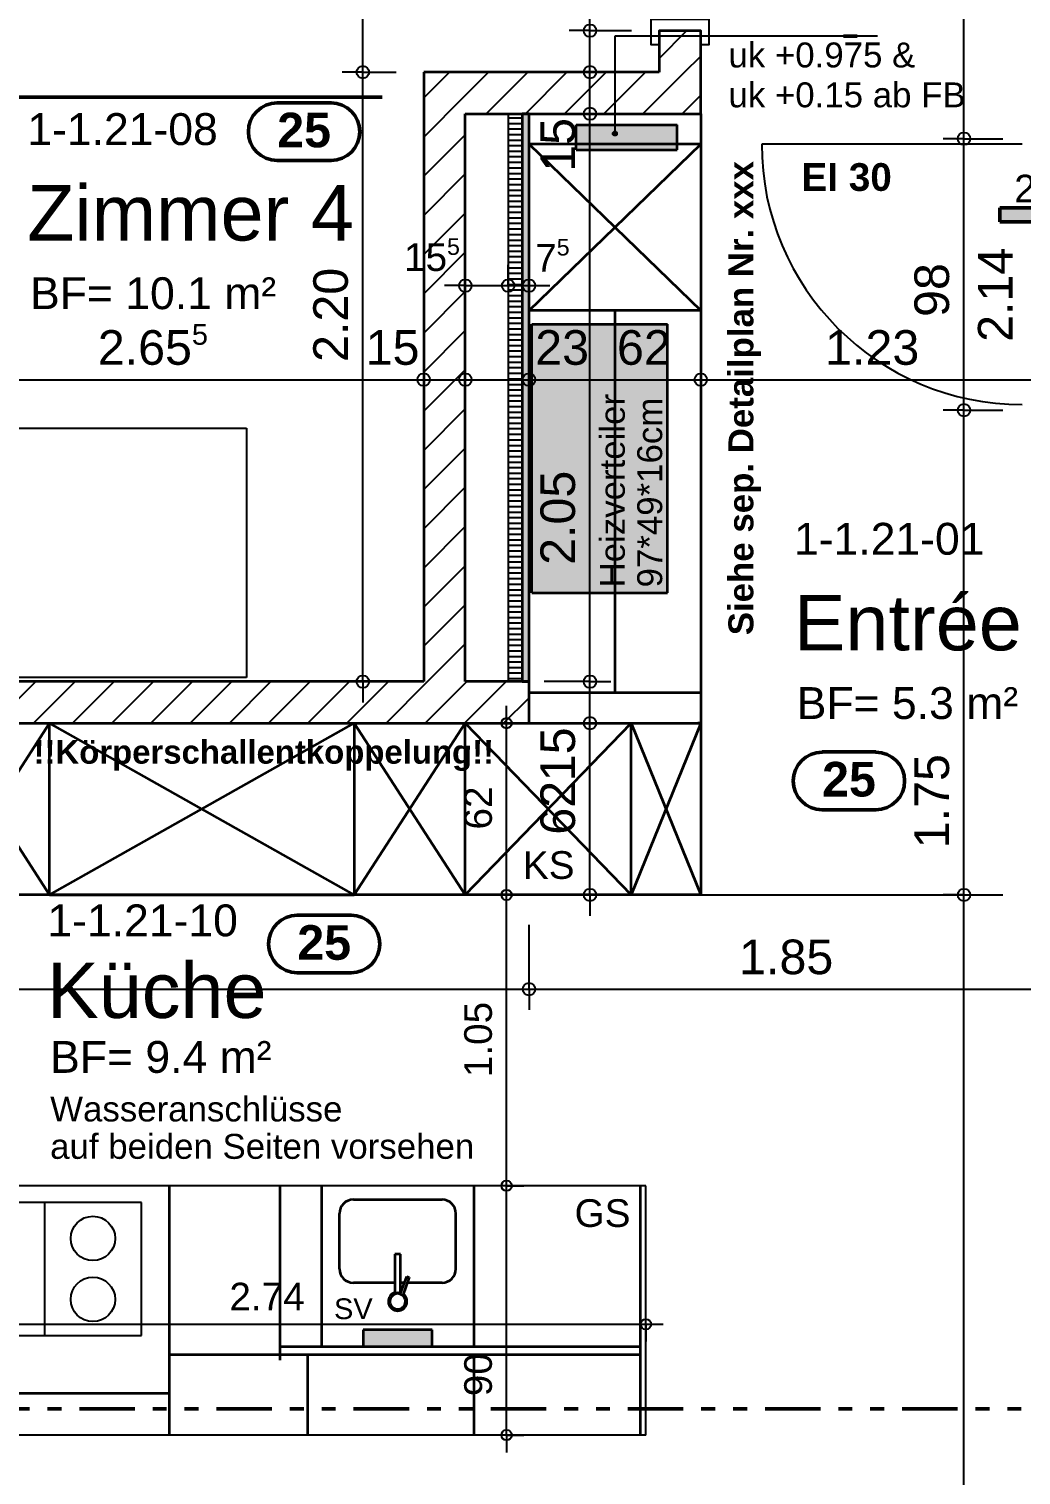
# Model space of a CAD drawing. Header units: centimetres. Extents: x 0.3 to 84.3, y 0.3 to 59.7.
# Drawn here: x 34.47 to 41.63, y 24.11 to 34.55 of the extents above; entities that cross this region are included whole.
import ezdxf

# ---------------------------------------------------------------- set-up
doc = ezdxf.new("R2010")
doc.units = ezdxf.units.CM
for name, pattern in [('AUSGEZOGEN', [0]), ('LINIE_23', [0.79, 0.4, -0.13, 0, -0.13, 0, -0.13]), ('PHANTOM', [63.5, 31.75, -6.35, 6.35, -6.35, 6.35, -6.35]), ('RAND', [44.45, 12.7, -6.35, 12.7, -6.35, 0, -6.35]), ('STRICHPUNKT', [25.4, 12.7, -6.35, 0, -6.35]), ('VERDECKT', [9.525, 6.35, -3.175])]:
    doc.linetypes.add(name, pattern=pattern)
for name, color, linetype, lineweight in [('Bauachsen grob', 7, 'RAND', 25), ('Einbaumoebel', 7, 'AUSGEZOGEN', 25), ('Kueche', 7, 'AUSGEZOGEN', 25), ('Leichtbauwaende', 7, 'AUSGEZOGEN', 35), ('Raumbezeichnung', 7, 'AUSGEZOGEN', 35), ('Schnittbegrenzung', 7, 'AUSGEZOGEN', 25), ('Text Werkplan Ausfuehrung', 7, 'AUSGEZOGEN', 50), ('Tuerschwelle', 7, 'AUSGEZOGEN', 50), ('Tuerzarge', 7, 'AUSGEZOGEN', 25), ('Wand Mauerwerk tragend', 7, 'AUSGEZOGEN', 35), ('Werkplan- Ausfuehrungsmasse', 7, 'AUSGEZOGEN', 25)]:
    doc.layers.add(name, color=color, linetype=linetype, lineweight=lineweight)
for name, color, linetype, lineweight, true_color in [('Brand Text', 7, 'AUSGEZOGEN', 35, 0x656565), ('Elektro Text', 7, 'AUSGEZOGEN', 35, 0x656565), ('Fachplaner Elektro', 7, 'AUSGEZOGEN', 35, 0x656565), ('Fachplaner HLK', 7, 'AUSGEZOGEN', 35, 0x656565), ('Fachplaner Sanitaer', 7, 'AUSGEZOGEN', 35, 0x656565), ('HLK Text', 7, 'AUSGEZOGEN', 35, 0x656565), ('Moebel', 7, 'AUSGEZOGEN', 25, 0xababab), ('Sanitaer Text', 7, 'AUSGEZOGEN', 35, 0x656565), ('Sanitaer Vermassung', 7, 'AUSGEZOGEN', 35, 0x656565)]:
    doc.layers.add(name, color=color, linetype=linetype, lineweight=lineweight, true_color=true_color)
doc.styles.add('ARIAL', font='ARIAL.TTF')

msp = doc.modelspace()

# ---------------------------------------------------------------- hatches: boundary and pattern name
at = {"layer": 'Elektro Text', "linetype": 'AUSGEZOGEN', "lineweight": 25}
for points in [[(38.713, 33.798), (38.687, 33.798), (38.685, 33.791)], [(38.713, 33.798), (38.685, 33.791), (38.715, 33.791)], [(38.715, 33.791), (38.685, 33.791), (38.687, 33.783)], [(38.707, 33.804), (38.692, 33.804), (38.687, 33.798)], [(38.707, 33.804), (38.687, 33.798), (38.713, 33.798)], [(38.715, 33.791), (38.687, 33.783), (38.713, 33.783)], [(38.713, 33.783), (38.687, 33.783), (38.692, 33.778)], [(38.692, 33.804), (38.707, 33.804), (38.7, 33.806)], [(38.713, 33.783), (38.692, 33.778), (38.707, 33.778)], [(38.707, 33.778), (38.692, 33.778), (38.7, 33.776)]]:
    msp.add_hatch(color=40, dxfattribs=at).paths.add_polyline_path(points)
at = {"layer": 'Fachplaner Elektro', "linetype": 'AUSGEZOGEN', "lineweight": 35, "true_color": 0xfff5eb}
msp.add_hatch(color=7, dxfattribs=at).paths.add_polyline_path([(38.42, 33.854), (38.42, 33.674), (39.15, 33.674), (39.15, 33.854)])
at = {"layer": 'Fachplaner HLK', "linetype": 'AUSGEZOGEN', "lineweight": 35, "true_color": 0xffebeb}
msp.add_hatch(color=7, dxfattribs=at).paths.add_polyline_path([(38.1, 30.474), (39.08, 30.474), (39.08, 32.414), (38.1, 32.414)])
at = {"layer": 'Fachplaner Sanitaer', "linetype": 'AUSGEZOGEN', "lineweight": 35, "true_color": 0xedf5de}
msp.add_hatch(color=7, dxfattribs=at).paths.add_polyline_path([(36.882, 25.154), (36.882, 25.034), (37.382, 25.034), (37.382, 25.154)])
at = {"layer": 'Leichtbauwaende', "linetype": 'AUSGEZOGEN', "lineweight": 25, "true_color": 0xc7c7c7}
msp.add_hatch(color=9, dxfattribs=at).paths.add_polyline_path([(38.08, 29.834), (38.08, 33.934), (38.03, 33.934), (38.03, 29.834)])
at = {"layer": 'Tuerschwelle', "linetype": 'AUSGEZOGEN', "lineweight": 50, "true_color": 0x575757}
msp.add_hatch(color=251, dxfattribs=at).paths.add_polyline_path([(42.28, 33.294), (41.78, 33.294), (41.78, 33.254), (41.48, 33.254), (41.48, 33.154), (42.28, 33.154)])

# ---------------------------------------------------------------- linework, layer by layer
at = {"layer": 'Bauachsen grob', "color": 32, "linetype": 'LINIE_23', "lineweight": 50, "true_color": 0xc36e14}
msp.add_line((21.964, 24.584), (72.416, 24.584), dxfattribs=at)
at = {"layer": 'Einbaumoebel', "color": 7, "linetype": 'AUSGEZOGEN', "lineweight": 35}
for p, q in [((39.32, 33.934), (39.32, 33.934)), ((39.32, 33.934), (39.32, 29.534)), ((39.32, 33.714), (38.08, 33.714)), ((38.08, 32.514), (39.32, 33.714)), ((38.08, 33.714), (39.32, 32.514)), ((39.32, 32.514), (38.08, 32.514)), ((39.32, 29.754), (38.08, 29.754))]:
    msp.add_line(p, q, dxfattribs=at)
at = {"layer": 'Einbaumoebel', "color": 7, "linetype": 'PHANTOM', "lineweight": 35}
msp.add_line((38.7, 32.514), (38.7, 29.754), dxfattribs=at)
at = {"layer": 'Elektro Text', "color": 40, "linetype": 'AUSGEZOGEN', "lineweight": 25}
for p, q in [((40.597, 34.494), (38.7, 34.494)), ((38.7, 34.494), (38.7, 33.791)), ((38.685, 33.791), (38.685, 33.791)), ((38.7, 33.806), (38.7, 33.806)), ((38.7, 33.776), (38.7, 33.776)), ((38.715, 33.791), (38.715, 33.791))]:
    msp.add_line(p, q, dxfattribs=at)
msp.add_circle((38.7, 33.791), 0.015, dxfattribs=at)
at = {"layer": 'Fachplaner Elektro', "color": 40, "linetype": 'VERDECKT', "lineweight": 35}
for p, q in [((38.42, 33.674), (38.42, 33.854)), ((38.42, 33.854), (39.15, 33.854)), ((39.15, 33.674), (39.15, 33.854)), ((38.42, 33.674), (39.15, 33.674))]:
    msp.add_line(p, q, dxfattribs=at)
at = {"layer": 'Fachplaner HLK', "color": 240, "linetype": 'VERDECKT', "lineweight": 35}
for p, q in [((38.1, 30.474), (38.1, 32.414)), ((38.1, 32.414), (39.08, 32.414)), ((39.08, 30.474), (39.08, 32.414)), ((38.1, 30.474), (39.08, 30.474))]:
    msp.add_line(p, q, dxfattribs=at)
at = {"layer": 'Fachplaner Sanitaer', "color": 55, "linetype": 'VERDECKT', "lineweight": 35, "true_color": 0x91b44b}
for p, q in [((36.882, 25.154), (36.882, 25.034)), ((37.382, 25.154), (36.882, 25.154)), ((37.382, 25.034), (37.382, 25.154)), ((36.882, 25.034), (37.382, 25.034))]:
    msp.add_line(p, q, dxfattribs=at)
at = {"layer": 'Kueche', "color": 7, "linetype": 'AUSGEZOGEN', "lineweight": 35}
for p, q in [((34.618, 29.534), (33.818, 28.294)), ((33.818, 29.534), (34.618, 28.294)), ((34.618, 28.294), (34.618, 29.534)), ((36.818, 29.534), (36.818, 28.294)), ((37.618, 29.534), (36.818, 28.294)), ((36.818, 29.534), (37.618, 28.294)), ((37.618, 28.294), (37.618, 29.534)), ((37.618, 29.534), (38.818, 28.294)), ((37.618, 28.294), (38.818, 29.534)), ((38.06, 29.534), (39.32, 29.534)), ((38.818, 28.294), (38.818, 29.534)), ((39.32, 29.534), (38.818, 28.294)), ((38.818, 29.534), (39.32, 28.294)), ((39.32, 29.534), (39.3, 29.534)), ((39.32, 29.534), (39.32, 28.294)), ((38.818, 28.294), (32.01, 28.294)), ((34.618, 28.294), (33.818, 28.294)), ((39.32, 28.294), (38.818, 28.294)), ((36.812, 26.094), (37.452, 26.094)), ((36.712, 25.594), (36.712, 25.994)), ((37.552, 25.594), (37.552, 25.994)), ((37.112, 25.701), (37.112, 25.417)), ((37.152, 25.701), (37.112, 25.701)), ((37.152, 25.417), (37.152, 25.701)), ((36.812, 25.494), (36.812, 25.494)), ((37.112, 25.494), (36.812, 25.494)), ((37.15, 25.409), (37.198, 25.539)), ((37.181, 25.494), (37.152, 25.494)), ((37.216, 25.533), (37.168, 25.401)), ((37.198, 25.539), (37.216, 25.533)), ((37.452, 25.494), (37.202, 25.494)), ((37.112, 25.417), (37.115, 25.418)), ((37.149, 25.418), (37.152, 25.417)), ((37.168, 25.401), (37.15, 25.409)), ((37.153, 25.417), (37.152, 25.418))]:
    msp.add_line(p, q, dxfattribs=at)
at = {"layer": 'Kueche', "color": 7, "linetype": 'RAND', "lineweight": 35}
for p, q in [((34.618, 28.294), (36.818, 29.534)), ((36.818, 28.294), (34.618, 29.534)), ((34.618, 28.294), (36.818, 28.294))]:
    msp.add_line(p, q, dxfattribs=at)
at = {"layer": 'Kueche', "color": 7, "linetype": 'AUSGEZOGEN', "lineweight": 25}
for p, q in [((38.924, 26.194), (33.44, 26.194)), ((38.924, 24.394), (38.924, 26.194)), ((35.282, 26.074), (33.682, 26.074)), ((34.582, 26.074), (34.582, 25.114)), ((35.282, 25.114), (35.282, 26.074)), ((33.682, 25.114), (35.282, 25.114)), ((38.924, 24.394), (33.44, 24.394))]:
    msp.add_line(p, q, dxfattribs=at)
at = {"layer": 'Kueche', "color": 7, "linetype": 'VERDECKT', "lineweight": 35}
for p, q in [((35.482, 26.194), (35.482, 24.694)), ((36.282, 26.194), (36.282, 24.934)), ((36.582, 26.194), (36.582, 25.034)), ((37.682, 26.194), (37.682, 25.034)), ((38.882, 26.194), (38.882, 24.394)), ((38.882, 24.974), (35.482, 24.974)), ((35.482, 24.974), (35.482, 24.394)), ((36.282, 25.034), (38.882, 25.034)), ((36.482, 24.974), (36.482, 24.394)), ((37.682, 24.974), (37.682, 24.394)), ((35.482, 24.694), (33.482, 24.694))]:
    msp.add_line(p, q, dxfattribs=at)
at = {"layer": 'Kueche', "color": 7, "linetype": 'AUSGEZOGEN', "lineweight": 25}
for centre in [(34.932, 25.814), (34.932, 25.374)]:
    msp.add_circle(centre, 0.16, dxfattribs=at)
at = {"layer": 'Kueche', "color": 7, "linetype": 'AUSGEZOGEN', "lineweight": 35}
for centre, radius, start, end in [((36.812, 25.994), 0.1, 90, 179.9999), ((37.452, 25.994), 0.1, 360, 90), ((36.812, 25.594), 0.1, 179.9999, 269.9999), ((37.452, 25.594), 0.1, 269.9999, 359.9999), ((37.132, 25.359), 0.067, 107.3555, 52.6445), ((37.132, 25.359), 0.0564, 70, 49.236), ((37.132, 25.373), 0.0476, 68.849, 111.151), ((37.132, 25.359), 0.067, 70, 72.6445)]:
    msp.add_arc(centre, radius, start, end, dxfattribs=at)
at = {"layer": 'Leichtbauwaende', "color": 7, "linetype": 'AUSGEZOGEN', "lineweight": 25}
for p, q in [((38.03, 33.934), (37.93, 33.934)), ((37.93, 33.934), (37.93, 29.834)), ((38.03, 29.834), (38.03, 33.934)), ((38.03, 33.902), (37.93, 33.902)), ((38.03, 33.862), (37.93, 33.862)), ((38.03, 33.822), (37.93, 33.822)), ((38.03, 33.782), (37.93, 33.782)), ((38.03, 33.742), (37.93, 33.742)), ((38.03, 33.702), (37.93, 33.702)), ((38.03, 33.662), (37.93, 33.662)), ((38.03, 33.622), (37.93, 33.622)), ((38.03, 33.581), (37.93, 33.581)), ((38.03, 33.541), (37.93, 33.541)), ((38.03, 33.501), (37.93, 33.501)), ((38.03, 33.461), (37.93, 33.461)), ((38.03, 33.421), (37.93, 33.421)), ((38.03, 33.381), (37.93, 33.381)), ((38.03, 33.341), (37.93, 33.341)), ((38.03, 33.301), (37.93, 33.301)), ((38.03, 33.261), (37.93, 33.261)), ((38.03, 33.221), (37.93, 33.221)), ((38.03, 33.181), (37.93, 33.181)), ((38.03, 33.141), (37.93, 33.141)), ((38.03, 33.101), (37.93, 33.101)), ((38.03, 33.06), (37.93, 33.06)), ((38.03, 33.02), (37.93, 33.02)), ((38.03, 32.98), (37.93, 32.98)), ((38.03, 32.94), (37.93, 32.94)), ((38.03, 32.9), (37.93, 32.9)), ((38.03, 32.86), (37.93, 32.86)), ((38.03, 32.82), (37.93, 32.82)), ((38.03, 32.78), (37.93, 32.78)), ((38.03, 32.74), (37.93, 32.74)), ((38.03, 32.7), (37.93, 32.7)), ((38.03, 32.66), (37.93, 32.66)), ((38.03, 32.62), (37.93, 32.62)), ((38.03, 32.579), (37.93, 32.579)), ((38.03, 32.539), (37.93, 32.539)), ((38.03, 32.499), (37.93, 32.499)), ((38.03, 32.459), (37.93, 32.459)), ((38.03, 32.419), (37.93, 32.419)), ((38.03, 32.379), (37.93, 32.379)), ((38.03, 32.339), (37.93, 32.339)), ((38.03, 32.299), (37.93, 32.299)), ((38.03, 32.259), (37.93, 32.259)), ((38.03, 32.219), (37.93, 32.219)), ((38.03, 32.179), (37.93, 32.179)), ((38.03, 31.898), (37.93, 31.898)), ((38.03, 30.135), (37.93, 30.135)), ((38.03, 30.095), (37.93, 30.095)), ((38.03, 30.054), (37.93, 30.054)), ((38.03, 30.014), (37.93, 30.014)), ((38.03, 29.974), (37.93, 29.974)), ((38.03, 29.934), (37.93, 29.934)), ((38.03, 29.894), (37.93, 29.894)), ((38.03, 29.854), (37.93, 29.854)), ((37.93, 29.834), (38.03, 29.834))]:
    msp.add_line(p, q, dxfattribs=at)
at = {"layer": 'Leichtbauwaende', "color": 7, "linetype": 'AUSGEZOGEN', "lineweight": 35}
for p, q in [((38.08, 33.934), (38.03, 33.934)), ((38.03, 33.934), (38.03, 29.834)), ((38.08, 29.834), (38.08, 33.934)), ((38.03, 29.834), (38.08, 29.834))]:
    msp.add_line(p, q, dxfattribs=at)
at = {"layer": 'Leichtbauwaende', "color": 7, "linetype": 'AUSGEZOGEN', "lineweight": 25}
for points in [[(38.03, 32.139), (38.03, 32.139), (37.93, 32.139)], [(38.03, 32.099), (38.03, 32.099), (37.93, 32.099)], [(38.03, 32.058), (38.03, 32.058), (37.93, 32.058)], [(38.03, 32.018), (38.03, 32.018), (37.93, 32.018)], [(38.03, 31.978), (38.03, 31.978), (37.93, 31.978)], [(38.03, 31.938), (38.03, 31.938), (37.93, 31.938)], [(38.03, 31.858), (38.03, 31.858), (37.93, 31.858)], [(38.03, 31.818), (38.03, 31.818), (37.93, 31.818)], [(38.03, 31.778), (38.03, 31.778), (37.93, 31.778)], [(38.03, 31.738), (38.03, 31.738), (37.93, 31.738)], [(38.03, 31.698), (38.03, 31.698), (37.93, 31.698)], [(38.03, 31.658), (38.03, 31.658), (37.93, 31.658)], [(38.03, 31.618), (38.03, 31.618), (37.93, 31.618)], [(38.03, 31.577), (38.03, 31.577), (37.93, 31.577)], [(38.03, 31.537), (38.03, 31.537), (37.93, 31.537)], [(38.03, 31.497), (38.03, 31.497), (37.93, 31.497)], [(38.03, 31.457), (38.03, 31.457), (37.93, 31.457)], [(38.03, 31.417), (38.03, 31.417), (37.93, 31.417)], [(38.03, 31.377), (38.03, 31.377), (37.93, 31.377)], [(38.03, 31.337), (38.03, 31.337), (37.93, 31.337)], [(38.03, 31.297), (38.03, 31.297), (37.93, 31.297)], [(38.03, 31.257), (38.03, 31.257), (37.93, 31.257)], [(38.03, 31.217), (38.03, 31.217), (37.93, 31.217)], [(38.03, 31.177), (38.03, 31.177), (37.93, 31.177)], [(38.03, 31.137), (38.03, 31.137), (37.93, 31.137)], [(38.03, 31.097), (38.03, 31.097), (37.93, 31.097)], [(38.03, 31.056), (38.03, 31.056), (37.93, 31.056)], [(38.03, 31.016), (38.03, 31.016), (37.93, 31.016)], [(38.03, 30.976), (38.03, 30.976), (37.93, 30.976)], [(38.03, 30.936), (38.03, 30.936), (37.93, 30.936)], [(38.03, 30.896), (38.03, 30.896), (37.93, 30.896)], [(38.03, 30.856), (38.03, 30.856), (37.93, 30.856)], [(38.03, 30.816), (38.03, 30.816), (37.93, 30.816)], [(38.03, 30.776), (38.03, 30.776), (37.93, 30.776)], [(38.03, 30.736), (38.03, 30.736), (37.93, 30.736)], [(38.03, 30.696), (38.03, 30.696), (37.93, 30.696)], [(38.03, 30.656), (38.03, 30.656), (37.93, 30.656)], [(38.03, 30.616), (38.03, 30.616), (37.93, 30.616)], [(38.03, 30.575), (38.03, 30.575), (37.93, 30.575)], [(38.03, 30.535), (38.03, 30.535), (37.93, 30.535)], [(38.03, 30.495), (38.03, 30.495), (37.93, 30.495)], [(38.03, 30.455), (38.03, 30.455), (37.93, 30.455)], [(38.03, 30.415), (38.03, 30.415), (37.93, 30.415)], [(38.03, 30.375), (38.03, 30.375), (37.93, 30.375)], [(38.03, 30.335), (38.03, 30.335), (37.93, 30.335)], [(38.03, 30.295), (38.03, 30.295), (37.93, 30.295)], [(38.03, 30.255), (38.03, 30.255), (37.93, 30.255)], [(38.03, 30.215), (38.03, 30.215), (37.93, 30.215)], [(38.03, 30.175), (38.03, 30.175), (37.93, 30.175)]]:
    msp.add_lwpolyline(points, dxfattribs=at)
at = {"layer": 'Moebel', "color": 253, "linetype": 'AUSGEZOGEN', "lineweight": 25, "true_color": 0xababab}
for p, q in [((32.04, 31.664), (36.04, 31.664)), ((36.04, 31.664), (36.04, 29.864)), ((36.04, 29.864), (32.04, 29.864))]:
    msp.add_line(p, q, dxfattribs=at)
at = {"layer": 'Sanitaer Vermassung', "color": 240, "linetype": 'AUSGEZOGEN', "lineweight": 25}
for p, q in [((37.62, 32.693), (37.62, 32.843)), ((37.93, 32.693), (37.93, 32.843)), ((38.08, 32.693), (38.08, 32.843)), ((37.62, 32.693), (37.47, 32.693)), ((37.62, 32.693), (37.62, 32.543)), ((37.62, 32.693), (37.62, 32.693)), ((37.62, 32.693), (37.93, 32.693)), ((37.93, 32.693), (37.93, 32.543)), ((37.93, 32.693), (37.93, 32.693)), ((37.93, 32.693), (38.08, 32.693)), ((38.08, 32.693), (38.08, 32.543)), ((38.08, 32.693), (38.08, 32.693)), ((38.08, 32.693), (38.23, 32.693))]:
    msp.add_line(p, q, dxfattribs=at)
for centre in [(37.62, 32.693), (37.93, 32.693), (38.08, 32.693)]:
    msp.add_circle(centre, 0.045, dxfattribs=at)
at = {"layer": 'Schnittbegrenzung', "color": 14, "linetype": 'STRICHPUNKT', "lineweight": 50, "true_color": 0xb20000}
msp.add_line((21.3, 34.494), (72.516, 34.494), dxfattribs=at)
at = {"layer": 'Schnittbegrenzung', "color": 27, "linetype": 'STRICHPUNKT', "lineweight": 50, "true_color": 0x825028}
msp.add_line((25.12, 34.054), (37.02, 34.054), dxfattribs=at)
at = {"layer": 'Text Werkplan Ausfuehrung', "color": 240, "linetype": 'AUSGEZOGEN', "lineweight": 50}
for p, q in [((36.651, 34.013), (36.262, 34.013)), ((36.651, 33.596), (36.262, 33.596)), ((40.584, 29.326), (40.196, 29.326)), ((40.584, 28.909), (40.196, 28.909)), ((36.795, 28.147), (36.407, 28.147)), ((36.795, 27.731), (36.407, 27.731))]:
    msp.add_line(p, q, dxfattribs=at)
for centre, start, end in [((36.262, 33.804), 90, 270), ((36.651, 33.804), 270, 90), ((40.196, 29.117), 90, 270), ((40.584, 29.117), 270, 90), ((36.407, 27.939), 90, 270), ((36.795, 27.939), 270, 90)]:
    msp.add_arc(centre, 0.208, start, end, dxfattribs=at)
at = {"layer": 'Tuerschwelle', "color": 7, "linetype": 'AUSGEZOGEN', "lineweight": 50}
for p, q in [((41.48, 33.154), (41.48, 33.254)), ((41.48, 33.254), (41.78, 33.254)), ((42.28, 33.154), (41.48, 33.154))]:
    msp.add_line(p, q, dxfattribs=at)
at = {"layer": 'Tuerzarge', "color": 7, "linetype": 'AUSGEZOGEN', "lineweight": 25}
msp.add_line((41.64, 33.714), (39.76, 33.714), dxfattribs=at)
msp.add_lwpolyline([(39.17, 34.614), (38.96, 34.614), (38.96, 34.434), (39.02, 34.434), (39.02, 34.534), (39.32, 34.534), (39.32, 34.434), (39.38, 34.434), (39.38, 34.614), (39.17, 34.614)], dxfattribs=at)
msp.add_arc((41.64, 33.714), 1.88, 180, 270, dxfattribs=at)
at = {"layer": 'Wand Mauerwerk tragend', "color": 7, "linetype": 'AUSGEZOGEN', "lineweight": 35}
for p, q in [((39.02, 34.534), (39.32, 34.534)), ((39.02, 34.534), (39.02, 34.234)), ((39.32, 34.234), (39.32, 34.534)), ((37.62, 34.234), (37.32, 34.234)), ((37.32, 34.234), (37.32, 29.834)), ((39.02, 34.234), (37.62, 34.234)), ((39.32, 33.934), (39.32, 34.234)), ((37.62, 29.834), (37.62, 33.934)), ((37.62, 33.934), (37.93, 33.934)), ((37.93, 33.934), (38.03, 33.934)), ((38.03, 33.934), (38.08, 33.934)), ((38.08, 33.934), (39.32, 33.934)), ((37.32, 29.834), (32.01, 29.834)), ((37.93, 29.834), (37.62, 29.834)), ((38.03, 29.834), (37.93, 29.834)), ((38.08, 29.834), (38.03, 29.834)), ((38.08, 29.534), (38.08, 29.834)), ((32.01, 29.534), (38.08, 29.534))]:
    msp.add_line(p, q, dxfattribs=at)
at = {"layer": 'Wand Mauerwerk tragend', "color": 7, "linetype": 'AUSGEZOGEN', "lineweight": 25}
for p, q in [((39.02, 34.334), (39.22, 34.534)), ((37.32, 34.048), (37.506, 34.234)), ((37.62, 34.066), (37.788, 34.234)), ((37.771, 33.934), (38.071, 34.234)), ((38.054, 33.934), (38.354, 34.234)), ((38.337, 33.934), (38.637, 34.234)), ((38.62, 33.934), (38.92, 34.234)), ((38.903, 33.934), (39.203, 34.234)), ((37.32, 33.766), (37.62, 34.066)), ((39.185, 33.934), (39.32, 34.069)), ((37.32, 33.483), (37.62, 33.783)), ((37.32, 33.2), (37.62, 33.5)), ((37.32, 32.917), (37.62, 33.217)), ((37.32, 32.634), (37.62, 32.934)), ((37.32, 32.351), (37.62, 32.651)), ((37.32, 32.069), (37.62, 32.369)), ((37.32, 31.786), (37.62, 32.086)), ((37.32, 31.503), (37.62, 31.803)), ((37.32, 31.22), (37.62, 31.52)), ((37.32, 30.937), (37.62, 31.237)), ((37.32, 30.654), (37.62, 30.954)), ((37.32, 30.371), (37.62, 30.671)), ((37.32, 30.089), (37.62, 30.389)), ((37.348, 29.834), (37.62, 30.106)), ((34.22, 29.534), (34.52, 29.834)), ((34.503, 29.534), (34.803, 29.834)), ((34.785, 29.534), (35.085, 29.834)), ((35.068, 29.534), (35.368, 29.834)), ((35.351, 29.534), (35.651, 29.834)), ((35.634, 29.534), (35.934, 29.834)), ((35.917, 29.534), (36.217, 29.834)), ((36.2, 29.534), (36.5, 29.834)), ((36.483, 29.534), (36.783, 29.834)), ((36.765, 29.534), (37.065, 29.834)), ((37.048, 29.534), (37.348, 29.834)), ((37.331, 29.534), (37.631, 29.834)), ((37.614, 29.534), (37.914, 29.834)), ((37.897, 29.534), (38.08, 29.717))]:
    msp.add_line(p, q, dxfattribs=at)
msp.add_lwpolyline([(39.203, 34.234), (39.32, 34.351), (39.32, 34.351)], dxfattribs=at)
at = {"layer": 'Werkplan- Ausfuehrungsmasse', "color": 7, "linetype": 'AUSGEZOGEN', "lineweight": 25}
for p, q in [((41.22, 33.754), (41.22, 38.134)), ((36.88, 34.234), (36.88, 36.594)), ((38.52, 34.534), (38.52, 36.294)), ((38.52, 34.534), (38.37, 34.534)), ((38.52, 34.534), (38.67, 34.534)), ((38.52, 34.534), (38.82, 34.534)), ((38.52, 34.234), (38.52, 34.534)), ((36.88, 34.234), (36.73, 34.234)), ((36.88, 34.234), (37.03, 34.234)), ((36.88, 34.234), (37.12, 34.234)), ((36.88, 29.834), (36.88, 34.234)), ((38.52, 34.234), (38.37, 34.234)), ((38.52, 34.234), (38.67, 34.234)), ((38.52, 34.234), (38.52, 34.234)), ((38.52, 33.934), (38.52, 34.234)), ((38.52, 33.934), (38.37, 33.934)), ((38.52, 33.934), (38.67, 33.934)), ((38.52, 33.934), (38.52, 33.934)), ((41.22, 33.754), (41.07, 33.754)), ((41.22, 33.754), (41.37, 33.754)), ((41.22, 33.754), (41.5, 33.754)), ((41.22, 31.794), (41.22, 33.754)), ((37.32, 32.014), (37.32, 32.164)), ((37.62, 32.014), (37.62, 32.164)), ((38.08, 32.014), (38.08, 32.164)), ((39.32, 32.014), (39.32, 32.164)), ((32.01, 32.014), (37.32, 32.014)), ((37.32, 32.014), (37.32, 31.864)), ((37.32, 32.014), (37.32, 32.014)), ((37.32, 32.014), (37.62, 32.014)), ((37.62, 32.014), (37.62, 31.864)), ((37.62, 32.014), (37.62, 32.014)), ((37.62, 32.014), (38.08, 32.014)), ((38.08, 32.014), (38.08, 31.864)), ((38.08, 32.014), (38.08, 32.014)), ((38.08, 32.014), (39.32, 32.014)), ((39.32, 32.014), (39.32, 31.864)), ((39.32, 32.014), (39.32, 32.014)), ((39.32, 32.014), (41.78, 32.014)), ((41.22, 31.794), (41.07, 31.794)), ((41.22, 31.794), (41.37, 31.794)), ((41.22, 31.794), (41.5, 31.794)), ((41.22, 28.294), (41.22, 31.794)), ((34.42, 29.834), (34.57, 29.834)), ((36.88, 29.834), (36.73, 29.834)), ((36.88, 29.834), (37.03, 29.834)), ((36.88, 29.834), (36.88, 29.834)), ((36.88, 29.834), (36.88, 29.684)), ((38.52, 29.834), (38.37, 29.834)), ((38.52, 29.834), (38.67, 29.834)), ((38.52, 29.534), (38.52, 29.834)), ((34.42, 29.534), (34.57, 29.534)), ((38.52, 29.534), (38.37, 29.534)), ((38.52, 29.534), (38.67, 29.534)), ((38.52, 29.534), (38.52, 29.534)), ((38.52, 28.294), (38.52, 29.534)), ((38.52, 28.294), (38.37, 28.294)), ((38.52, 28.294), (38.67, 28.294)), ((38.52, 28.294), (41.22, 28.294)), ((38.52, 28.294), (38.52, 28.144)), ((41.22, 28.294), (41.07, 28.294)), ((41.22, 28.294), (41.37, 28.294)), ((41.22, 28.294), (41.5, 28.294)), ((38.08, 27.614), (38.08, 27.764)), ((32.01, 27.614), (38.08, 27.614)), ((38.08, 27.614), (38.08, 27.464)), ((38.08, 27.614), (41.78, 27.614))]:
    msp.add_line(p, q, dxfattribs=at)
at = {"layer": 'Werkplan- Ausfuehrungsmasse', "color": 253, "linetype": 'AUSGEZOGEN', "lineweight": 25, "true_color": 0xa0a0a0}
for p, q in [((37.918, 29.534), (37.918, 29.659)), ((37.918, 29.534), (37.793, 29.534)), ((37.918, 29.534), (38.043, 29.534)), ((37.918, 29.534), (37.918, 29.534)), ((37.918, 28.294), (37.918, 29.534)), ((37.918, 28.294), (37.793, 28.294)), ((37.918, 28.294), (38.043, 28.294)), ((37.918, 28.294), (37.918, 28.294)), ((37.918, 26.194), (37.918, 28.294)), ((37.918, 26.194), (37.793, 26.194)), ((37.918, 26.194), (37.878, 26.194)), ((37.918, 26.194), (38.043, 26.194)), ((37.918, 24.394), (37.918, 26.194)), ((38.924, 25.194), (38.924, 25.494)), ((38.924, 25.194), (38.924, 25.319)), ((33.44, 25.194), (38.924, 25.194)), ((38.924, 25.194), (38.924, 25.069)), ((38.924, 25.194), (39.049, 25.194)), ((37.918, 24.394), (37.793, 24.394)), ((37.918, 24.394), (37.878, 24.394)), ((37.918, 24.394), (38.043, 24.394)), ((37.918, 24.394), (37.918, 24.269))]:
    msp.add_line(p, q, dxfattribs=at)
at = {"layer": 'Werkplan- Ausfuehrungsmasse', "color": 7, "linetype": 'AUSGEZOGEN', "lineweight": 25}
for points in [[(38.52, 29.834), (38.52, 29.837), (38.52, 29.837), (38.52, 33.934)], [(38.52, 29.834), (38.457, 29.834), (38.457, 29.834), (38.457, 29.834), (38.457, 29.834), (38.457, 29.834), (38.457, 29.834), (38.457, 29.834), (38.457, 29.834), (38.457, 29.834), (38.457, 29.834), (38.457, 29.834), (38.457, 29.834), (38.457, 29.834), (38.457, 29.834), (38.457, 29.834), (38.457, 29.834), (38.456, 29.834), (38.456, 29.834), (38.456, 29.834), (38.456, 29.834), (38.456, 29.834), (38.456, 29.834), (38.455, 29.834), (38.455, 29.834), (38.189, 29.834)], [(41.22, 16.474), (41.22, 18.776), (41.22, 18.776), (41.22, 28.294)], [(38.08, 27.614), (38.08, 27.679), (38.08, 27.679), (38.08, 27.685), (38.08, 27.685), (38.08, 27.686), (38.08, 27.686), (38.08, 27.687), (38.08, 27.687), (38.08, 27.687), (38.08, 27.687), (38.08, 27.691), (38.08, 27.691), (38.08, 27.691), (38.08, 27.691), (38.08, 27.691), (38.08, 27.691), (38.08, 27.691), (38.08, 27.691), (38.08, 28.079)]]:
    msp.add_lwpolyline(points, dxfattribs=at)
for centre in [(38.52, 34.534), (36.88, 34.234), (38.52, 34.234), (38.52, 33.934), (41.22, 33.754), (37.32, 32.014), (37.62, 32.014), (38.08, 32.014), (39.32, 32.014), (41.22, 31.794), (36.88, 29.834), (38.52, 29.834), (38.52, 29.534), (38.52, 28.294), (41.22, 28.294), (38.08, 27.614)]:
    msp.add_circle(centre, 0.045, dxfattribs=at)
at = {"layer": 'Werkplan- Ausfuehrungsmasse', "color": 253, "linetype": 'AUSGEZOGEN', "lineweight": 25, "true_color": 0xa0a0a0}
for centre in [(37.918, 29.534), (37.918, 28.294), (37.918, 26.194), (38.924, 25.194), (37.918, 24.394)]:
    msp.add_circle(centre, 0.0375, dxfattribs=at)

# ---------------------------------------------------------------- texts
at = {"layer": 'Brand Text', "color": 240, "linetype": 'AUSGEZOGEN', "lineweight": 35, "insert": (40.047, 33.374), "char_height": 0.2, "width": 0.1, "attachment_point": 7, "style": 'ARIAL'}
msp.add_mtext('\\fArial|i0|b1|c0|p0;EI\\~30', dxfattribs=at)
at = {"layer": 'Elektro Text', "color": 40, "linetype": 'AUSGEZOGEN', "lineweight": 35, "char_height": 0.18, "width": 0.09, "attachment_point": 7, "style": 'ARIAL'}
for s, insert in [('uk\\~+0.975\\~&', (39.52, 34.266)), ('uk\\~+0.15\\~ab\\~FB', (39.52, 33.978))]:
    msp.add_mtext(s, dxfattribs=dict(at, insert=insert))
at = {"layer": 'HLK Text', "color": 240, "linetype": 'AUSGEZOGEN', "lineweight": 35, "char_height": 0.18, "width": 0.09, "attachment_point": 7, "rotation": 90, "style": 'ARIAL'}
for s, insert in [('Heizverteiler', (38.774, 30.514)), ('97*49*16cm', (39.044, 30.514))]:
    msp.add_mtext(s, dxfattribs=dict(at, insert=insert))
at = {"layer": 'Raumbezeichnung', "color": 7, "linetype": 'AUSGEZOGEN', "lineweight": 50, "char_height": 0.23, "width": 0.115, "attachment_point": 7, "style": 'ARIAL'}
for s, insert in [('1-1.21-08', (34.458, 33.705)), ('BF=\\~10.1\\~m²', (34.478, 32.52)), ('1-1.21-01', (39.993, 30.747)), ('BF=\\~5.3\\~m²', (40.013, 29.561)), ('1-1.21-10', (34.603, 27.992)), ('BF=\\~9.4\\~m²', (34.623, 27.006))]:
    msp.add_mtext(s, dxfattribs=dict(at, insert=insert))
at = {"layer": 'Raumbezeichnung', "color": 7, "linetype": 'AUSGEZOGEN', "lineweight": 35, "char_height": 0.4, "width": 0.2, "attachment_point": 7, "style": 'ARIAL'}
for s, insert in [('Zimmer\\~4', (34.457, 33.013)), ('Entrée', (39.992, 30.054)), ('Küche', (34.601, 27.4))]:
    msp.add_mtext(s, dxfattribs=dict(at, insert=insert))
at = {"layer": 'Sanitaer Text', "color": 55, "linetype": 'AUSGEZOGEN', "lineweight": 25, "true_color": 0x91b44b, "insert": (36.672, 25.229), "char_height": 0.15, "width": 0.075, "attachment_point": 7, "style": 'ARIAL'}
msp.add_mtext('SV', dxfattribs=at)
at = {"layer": 'Sanitaer Vermassung', "color": 240, "linetype": 'AUSGEZOGEN', "lineweight": 35, "attachment_point": 7, "style": 'ARIAL'}
for s, insert, char_height, width in [('15', (37.178, 32.796), 0.2, 0.1), ('5', (37.488, 32.913), 0.12, 0.06), ('5', (38.28, 32.909), 0.12, 0.06), ('7', (38.125, 32.793), 0.2, 0.1)]:
    msp.add_mtext(s, dxfattribs=dict(at, insert=insert, char_height=char_height, width=width))
at = {"layer": 'Text Werkplan Ausfuehrung', "color": 240, "linetype": 'AUSGEZOGEN', "lineweight": 50, "char_height": 0.25, "width": 0.125, "attachment_point": 7, "style": 'ARIAL'}
for insert in [(36.262, 33.688), (40.196, 29.001), (36.407, 27.822)]:
    msp.add_mtext('\\fArial|i0|b1|c0|p0;25', dxfattribs=dict(at, insert=insert))
at = {"layer": 'Text Werkplan Ausfuehrung', "color": 7, "linetype": 'AUSGEZOGEN', "lineweight": 35, "insert": (39.754, 30.169), "char_height": 0.18, "width": 0.09, "attachment_point": 7, "rotation": 90, "style": 'ARIAL'}
msp.add_mtext('\\fArial|i0|b1|c0|p0;Siehe\\~sep.\\~Detailplan\\~Nr.\\~xxx', dxfattribs=at)
at = {"layer": 'Text Werkplan Ausfuehrung', "color": 240, "linetype": 'AUSGEZOGEN', "lineweight": 35, "attachment_point": 7, "style": 'ARIAL'}
for s, insert, char_height, width in [('\\fArial|i0|b1|c0|p0;!!Körperschallentkoppelung!!', (34.503, 29.189), 0.17, 0.085), ('Wasseranschlüsse', (34.623, 26.656), 0.18, 0.09), ('auf\\~beiden\\~Seiten\\~vorsehen', (34.623, 26.386), 0.18, 0.09)]:
    msp.add_mtext(s, dxfattribs=dict(at, insert=insert, char_height=char_height, width=width))
at = {"layer": 'Text Werkplan Ausfuehrung', "color": 7, "linetype": 'AUSGEZOGEN', "lineweight": 35, "char_height": 0.2, "width": 0.1, "attachment_point": 7, "style": 'ARIAL'}
for s, insert in [('KS', (38.036, 28.407)), ('GS', (38.409, 25.894))]:
    msp.add_mtext(s, dxfattribs=dict(at, insert=insert))
at = {"layer": 'Tuerschwelle', "color": 7, "linetype": 'AUSGEZOGEN', "lineweight": 35, "insert": (41.583, 33.294), "char_height": 0.2, "width": 0.1, "attachment_point": 7, "style": 'ARIAL'}
msp.add_mtext('2', dxfattribs=at)
msp.add_mtext('2', dxfattribs=at)
at = {"layer": 'Werkplan- Ausfuehrungsmasse', "color": 7, "linetype": 'AUSGEZOGEN', "lineweight": 50, "char_height": 0.25, "width": 0.125, "attachment_point": 7, "rotation": 90, "style": 'ARIAL'}
for s, insert in [('15', (38.416, 33.515)), ('2.14', (41.571, 32.287)), ('2.20', (36.776, 32.142)), ('98', (41.116, 32.467)), ('2.05', (38.416, 30.677)), ('15', (38.416, 29.115)), ('1.75', (41.116, 28.631)), ('62', (38.416, 28.729))]:
    msp.add_mtext(s, dxfattribs=dict(at, insert=insert))
at = {"layer": 'Werkplan- Ausfuehrungsmasse', "color": 7, "linetype": 'AUSGEZOGEN', "lineweight": 50, "attachment_point": 7, "style": 'ARIAL'}
for s, insert, char_height, width in [('2.65', (34.967, 32.118), 0.25, 0.125), ('5', (35.646, 32.264), 0.15, 0.075), ('15', (36.901, 32.118), 0.25, 0.125), ('23', (38.125, 32.118), 0.25, 0.125), ('62', (38.715, 32.118), 0.25, 0.125), ('1.23', (40.218, 32.118), 0.25, 0.125), ('1.85', (39.597, 27.718), 0.25, 0.125)]:
    msp.add_mtext(s, dxfattribs=dict(at, insert=insert, char_height=char_height, width=width))
at = {"layer": 'Werkplan- Ausfuehrungsmasse', "color": 253, "linetype": 'AUSGEZOGEN', "lineweight": 35, "true_color": 0xa0a0a0, "char_height": 0.2, "width": 0.1, "attachment_point": 7, "rotation": 90, "style": 'ARIAL'}
for s, insert in [('62', (37.815, 28.766)), ('1.05', (37.815, 26.978)), ('90', (37.815, 24.675))]:
    msp.add_mtext(s, dxfattribs=dict(at, insert=insert))
at = {"layer": 'Werkplan- Ausfuehrungsmasse', "color": 253, "linetype": 'AUSGEZOGEN', "lineweight": 35, "true_color": 0xa0a0a0, "insert": (35.917, 25.294), "char_height": 0.2, "width": 0.1, "attachment_point": 7, "style": 'ARIAL'}
msp.add_mtext('2.74', dxfattribs=at)

doc.saveas('drawing.dxf')
